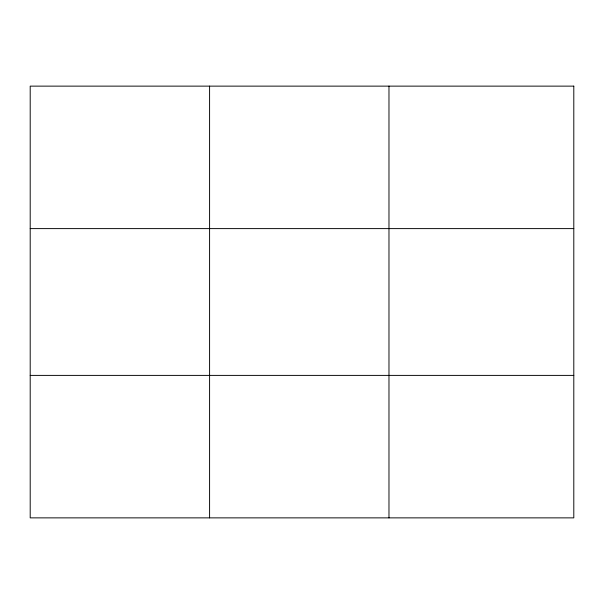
<?xml version="1.0" encoding="UTF-8"?>
<svg xmlns="http://www.w3.org/2000/svg" width="604" height="604" viewBox="0 0 604 604"><rect width="100%" height="100%" fill="white"/><g stroke="black" fill="none" stroke-linecap="round" stroke-linejoin="round"><path stroke-width="0.91" d="M209.588 517.87L209.588 86.13M388.976 517.87L388.976 86.13M30.2 228.606L573.8 228.606M30.2 375.394L573.8 375.394M573.8 86.13L573.8 517.87L30.2 517.87L30.2 86.13L573.8 86.13"/></g></svg>
